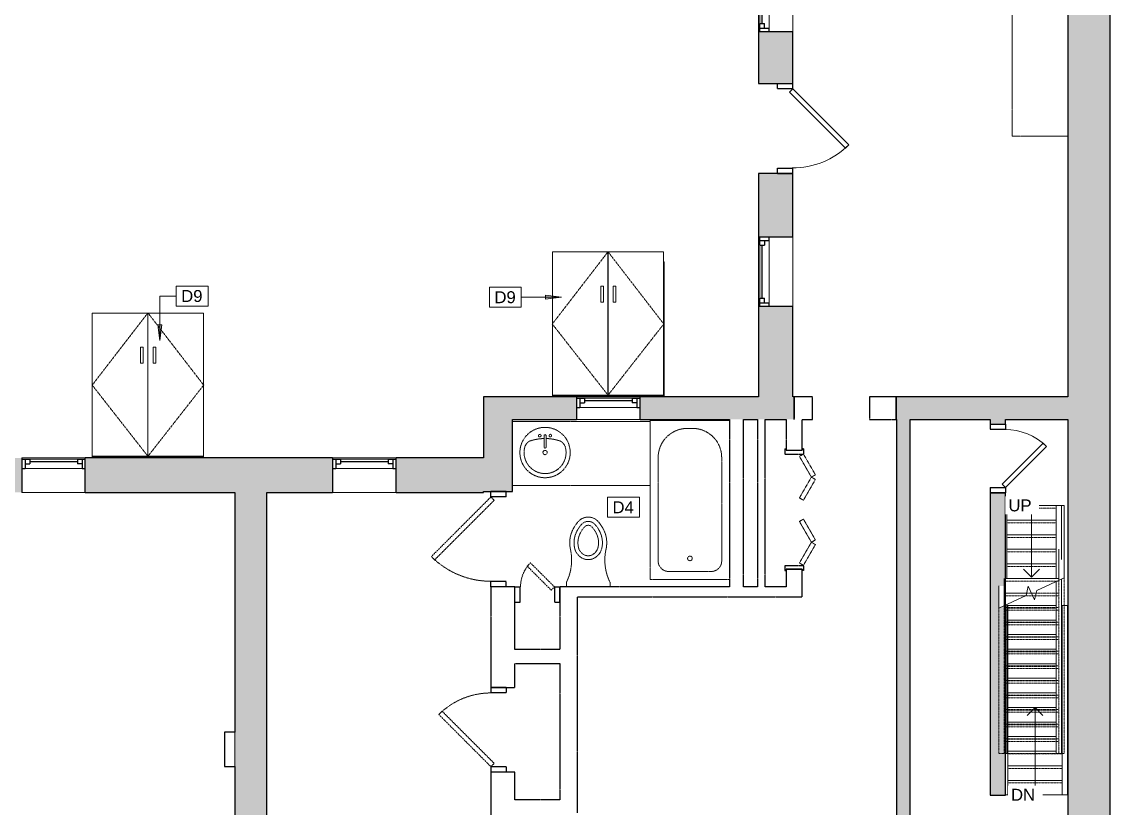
# Model space of a CAD drawing. Header units: inches. Extents: x -529 to 1015, y -2066 to -1239.
# Drawn here: x 603.9 to 1015, y -1817.1 to -1520.4 of the extents above; entities that cross this region are included whole.
import ezdxf

# ---------------------------------------------------------------- set-up
doc = ezdxf.new("R2010")
doc.units = ezdxf.units.IN
doc.header["$MEASUREMENT"] = 0
for name, pattern in [('Dash', [0.25, 0.125, -0.125]), ('Demolished', [0.1875, 0.125, -0.0625]), ('Overhead 1_16_', [0.101562, 0.0625, -0.039062])]:
    doc.linetypes.add(name, pattern=pattern)
for name, color, linetype, lineweight in [('A-ANNO-KEYN', 231, 'Continuous', 9), ('A-DOOR', 31, 'Demolished', 9), ('A-DOOR-FRAM', 31, 'Demolished', 30), ('A-FLOR-HRAL', 11, 'Continuous', 18), ('A-GENM', 13, 'Demolished', 9), ('A-GENM-HDLN', 13, 'Continuous', 18), ('A-GLAZ', 151, 'Continuous', 18), ('A-WALL', 113, 'Continuous', 18), ('A-WALL-PATT', 111, 'Continuous', 18), ('I-WALL', 2, 'Demolished', 9), ('P-SANR-FIXT', 6, 'Demolished', 9), ('Q-CASE', 31, 'Demolished', 9), ('S-COLS', 52, 'Demolished', 9), ('S-STRS', 31, 'Continuous', 18), ('S-STRS-ANNO', 31, 'Continuous', 9), ('S-STRS-IDEN', 31, 'Continuous', 9), ('S-STRS-MBND', 31, 'Continuous', 18)]:
    doc.layers.add(name, color=color, linetype=linetype, lineweight=lineweight)
doc.styles.add('Arial', font='arial.ttf', dxfattribs={"height": 4.5})

# ---------------------------------------------------------------- blocks, each defined once
blk = doc.blocks.new('Bifold_4 panel w Frame - Int-PB-F-WDMF-3_ 6_-5053560-FIRST FLOOR - DEMOLITION')
at = {"layer": 'A-DOOR', "color": 7}
for p, q in [((-21, 3.5), (-13.16, 8.03)), ((-20.13, 1.98), (-12.28, 6.51)), ((-12.28, 6.51), (-13.16, 8.03)), ((-12.28, 6.51), (-11.41, 8.03)), ((-4.44, 1.98), (-12.28, 6.51)), ((-3.56, 3.5), (-11.41, 8.03)), ((3.56, 3.5), (11.41, 8.03)), ((4.44, 1.98), (12.28, 6.51)), ((12.28, 6.51), (11.41, 8.03)), ((12.28, 6.51), (13.16, 8.03)), ((20.12, 1.98), (12.28, 6.51)), ((21, 3.5), (13.16, 8.03)), ((-21, 3.5), (-20.13, 1.98)), ((-3.56, 3.5), (-4.44, 1.98)), ((3.56, 3.5), (4.44, 1.98)), ((21, 3.5), (20.12, 1.98))]:
    blk.add_line(p, q, dxfattribs=at)
at = {"layer": 'A-DOOR-FRAM', "color": 250}
for p, q in [((-23, 3.5), (-21, 3.5)), ((-23, 3.5), (-23, 3)), ((-23, 3), (-22.5, 3)), ((-22.5, -3), (-22.5, 3)), ((-21, -3.5), (-21, 3.5)), ((21, -3.5), (21, 3.5)), ((21, 3.5), (23, 3.5)), ((22.5, 3), (23, 3)), ((22.5, -3), (22.5, 3)), ((23, 3.5), (23, 3)), ((-23, -3), (-22.5, -3)), ((-23, -3.5), (-23, -3)), ((-23, -3.5), (-21, -3.5)), ((21, -3.5), (23, -3.5)), ((22.5, -3), (23, -3)), ((23, -3.5), (23, -3))]:
    blk.add_line(p, q, dxfattribs=at)
blk = doc.blocks.new('Single Flush - D1 2_6_ X 8_ - NOT FR-6103073-FIRST FLOOR - DEMOLITION')
at = {"layer": 'A-DOOR', "color": 8, "linetype": 'Continuous', "lineweight": 30}
for p, q in [((-7.41, -26.34), (13.67, -5.26)), ((14.91, -6.5), (-6.17, -27.58)), ((13.67, -5.26), (14.91, -6.5)), ((-6.17, -27.58), (-7.41, -26.34))]:
    blk.add_line(p, q, dxfattribs=at)
at = {"layer": 'A-DOOR', "linetype": 'Continuous'}
blk.add_arc((14.91, -6.5), 29.81, 179.5, 225, dxfattribs=at)
at = {"layer": 'A-DOOR-FRAM', "color": 8, "linetype": 'Continuous'}
for p, q in [((-17, -0.75), (-17, -6.5)), ((-17, -0.75), (-15, -0.75)), ((-15, -0.75), (-15, -6.5)), ((15, -0.75), (15, -6.5)), ((15, -0.75), (17, -0.75)), ((17, -0.75), (17, -6.5)), ((-17, -6.5), (-15, -6.5)), ((15, -6.5), (17, -6.5))]:
    blk.add_line(p, q, dxfattribs=at)
blk = doc.blocks.new('Single Flush - OTJ_SOLIDFLUSH_ALUM 1_ 10_ door-5204705-FIRST FLOOR - DEMOLITION')
at = {"layer": 'A-DOOR', "color": 8, "linetype": 'Continuous', "lineweight": 30}
for p, q in [((-4.52, 18.3), (-5.75, 17.06)), ((-5.75, 17.06), (9.67, 1.64)), ((10.91, 2.87), (-4.52, 18.3)), ((9.67, 1.64), (10.91, 2.87))]:
    blk.add_line(p, q, dxfattribs=at)
at = {"layer": 'A-DOOR', "linetype": 'Continuous'}
blk.add_arc((10.91, 2.87), 21.81, 135, 180.5, dxfattribs=at)
at = {"layer": 'A-DOOR-FRAM', "color": 8, "linetype": 'Continuous'}
for p, q in [((-13, -2.88), (-13, 2.87)), ((-13, 2.87), (-11, 2.87)), ((-11, -2.88), (-11, 2.87)), ((11, -2.88), (11, 2.87)), ((11, 2.87), (13, 2.87)), ((13, -2.88), (13, 2.87)), ((-13, -2.88), (-11, -2.88)), ((11, -2.88), (13, -2.88))]:
    blk.add_line(p, q, dxfattribs=at)
blk = doc.blocks.new('Single Flush - D1 2_4_ X 7_-5204697-FIRST FLOOR - DEMOLITION')
at = {"layer": 'A-DOOR', "color": 250, "lineweight": 30}
for p, q in [((-7, -22.93), (12.67, -3.26)), ((12.67, -3.26), (13.91, -4.5)), ((13.91, -4.5), (-5.76, -24.17)), ((-5.76, -24.17), (-7, -22.93))]:
    blk.add_line(p, q, dxfattribs=at)
at = {"layer": 'A-DOOR', "color": 7}
blk.add_arc((13.91, -4.5), 27.81, 179.5, 225, dxfattribs=at)
at = {"layer": 'A-DOOR-FRAM', "color": 250}
for p, q in [((-16, 1.25), (-16, -4.5)), ((-16, 1.25), (-14, 1.25)), ((-14, 1.25), (-14, -4.5)), ((14, 1.25), (14, -4.5)), ((14, 1.25), (16, 1.25)), ((16, 1.25), (16, -4.5)), ((-16, -4.5), (-14, -4.5)), ((14, -4.5), (16, -4.5))]:
    blk.add_line(p, q, dxfattribs=at)
blk = doc.blocks.new('Single Flush - OTJ_SOLIDFLUSH_ALUM 2_ 8_ door-5263707-FIRST FLOOR - DEMOLITION')
at = {"layer": 'A-DOOR', "color": 250, "lineweight": 30}
for p, q in [((-6.59, 26.99), (-7.83, 25.76)), ((-7.83, 25.76), (14.67, 3.26)), ((15.91, 4.5), (-6.59, 26.99)), ((14.67, 3.26), (15.91, 4.5))]:
    blk.add_line(p, q, dxfattribs=at)
at = {"layer": 'A-DOOR', "color": 7}
blk.add_arc((15.91, 4.5), 31.81, 135, 180.5, dxfattribs=at)
at = {"layer": 'A-DOOR-FRAM', "color": 250}
for p, q in [((-18, -1.25), (-18, 4.5)), ((-18, 4.5), (-16, 4.5)), ((-16, -1.25), (-16, 4.5)), ((16, -1.25), (16, 4.5)), ((16, 4.5), (18, 4.5)), ((18, -1.25), (18, 4.5)), ((-18, -1.25), (-16, -1.25)), ((16, -1.25), (18, -1.25))]:
    blk.add_line(p, q, dxfattribs=at)
blk = doc.blocks.new('Window-Double-Hung - 24_ x 5 1-5074222-FIRST FLOOR - DEMOLITION')
at = {"layer": 'A-GLAZ', "color": 8, "lineweight": 30}
for p, q in [((-12, 4.25), (-12, -4.25)), ((12, -4.25), (12, 4.25)), ((-12, 3.75), (-9, 3.75)), ((-12, 0.25), (-10.75, 0.25)), ((-10.75, 3.75), (-10.75, 0.25)), ((-10.75, 2), (-9, 2)), ((-9, 3.75), (-9, 2)), ((-9, 2.875), (9, 2.875)), ((9, 3.75), (12, 3.75)), ((9, 3.75), (9, 2)), ((10.75, 2), (9, 2)), ((10.75, 3.75), (10.75, 0.25)), ((10.75, 0.25), (12, 0.25))]:
    blk.add_line(p, q, dxfattribs=at)
at = {"layer": 'A-GLAZ'}
for p, q in [((12, 4.25), (-12, 4.25)), ((-12, -4.25), (12, -4.25))]:
    blk.add_line(p, q, dxfattribs=at)
at = {"layer": 'A-GLAZ', "lineweight": 9}
for p, q in [((-10.75, 0.25), (10.75, 0.25)), ((-9, 3.75), (9, 3.75))]:
    blk.add_line(p, q, dxfattribs=at)
blk = doc.blocks.new('Window-Double-Hung - 24_ x 5 1-5074211-FIRST FLOOR - DEMOLITION')
at = {"layer": 'A-GLAZ', "color": 8, "lineweight": 30}
for p, q in [((-12, 6.5), (-12, -6.5)), ((-12, 6), (-9, 6)), ((-10.75, 6), (-10.75, 2.5)), ((-10.75, 4.25), (-9, 4.25)), ((-9, 6), (-9, 4.25)), ((-9, 5.125), (9, 5.125)), ((9, 6), (12, 6)), ((9, 6), (9, 4.25)), ((10.75, 4.25), (9, 4.25)), ((10.75, 6), (10.75, 2.5)), ((12, -6.5), (12, 6.5)), ((-12, 2.5), (-10.75, 2.5)), ((10.75, 2.5), (12, 2.5))]:
    blk.add_line(p, q, dxfattribs=at)
at = {"layer": 'A-GLAZ'}
for p, q in [((12, 6.5), (-12, 6.5)), ((-12, -6.5), (12, -6.5))]:
    blk.add_line(p, q, dxfattribs=at)
at = {"layer": 'A-GLAZ', "lineweight": 9}
for p, q in [((-9, 6), (9, 6)), ((-10.75, 2.5), (10.75, 2.5))]:
    blk.add_line(p, q, dxfattribs=at)
blk = doc.blocks.new('Window-Double-Hung - 24_ x 5 1-5956687-FIRST FLOOR - DEMOLITION')
at = {"layer": 'A-GLAZ', "color": 8, "lineweight": 30}
for p, q in [((-12, 6.5), (-12, -6.5)), ((-12, 6), (-9, 6)), ((-10.75, 6), (-10.75, 2.5)), ((-10.75, 4.25), (-9, 4.25)), ((-9, 6), (-9, 4.25)), ((-9, 5.125), (9, 5.125)), ((9, 6), (12, 6)), ((9, 6), (9, 4.25)), ((10.75, 4.25), (9, 4.25)), ((10.75, 6), (10.75, 2.5)), ((12, -6.5), (12, 6.5)), ((-12, 2.5), (-10.75, 2.5)), ((10.75, 2.5), (12, 2.5))]:
    blk.add_line(p, q, dxfattribs=at)
at = {"layer": 'A-GLAZ'}
for p, q in [((12, 6.5), (-12, 6.5)), ((-12, -6.5), (12, -6.5))]:
    blk.add_line(p, q, dxfattribs=at)
at = {"layer": 'A-GLAZ', "lineweight": 9}
for p, q in [((-9, 6), (9, 6)), ((-10.75, 2.5), (10.75, 2.5))]:
    blk.add_line(p, q, dxfattribs=at)
blk = doc.blocks.new('Top Rail Type - Top Rail_Internal_-5118473-FIRST FLOOR - DEMOLITION')
at = {"layer": 'A-FLOR-HRAL', "lineweight": 9}
for p, q in [((975.44, -1702.93), (975.88, -1702.93)), ((975.88, -1702.93), (975.88, -1730.43)), ((975.88, -1740.29), (975.88, -1796.43)), ((975.88, -1796.43), (975.44, -1796.43))]:
    blk.add_line(p, q, dxfattribs=at)
blk = doc.blocks.new('Top Rail Type - Top Rail_Internal_-V6-FIRST FLOOR - DEMOLITION')
at = {"layer": 'A-FLOR-HRAL', "lineweight": 9}
for q in [(975.44, -1702.93), (975.88, -1730.43)]:
    blk.add_line((975.88, -1702.93), q, dxfattribs=at)
at = {"layer": 'A-FLOR-HRAL', "linetype": 'Overhead 1_16_', "lineweight": 9}
for p, q in [((975.88, -1740.29), (975.88, -1796.43)), ((975.88, -1796.43), (975.44, -1796.43))]:
    blk.add_line(p, q, dxfattribs=at)
blk = doc.blocks.new('Top Rail Type - Top Rail_Internal_-5118484-FIRST FLOOR - DEMOLITION')
at = {"layer": 'A-FLOR-HRAL', "lineweight": 9}
for p, q in [((994.57, -1702.93), (996.57, -1702.93)), ((994.57, -1730.43), (994.57, -1702.93)), ((996.57, -1702.93), (996.57, -1723.32)), ((994.57, -1796.43), (994.57, -1731.57)), ((996.57, -1730.64), (996.57, -1796.43)), ((996.57, -1796.43), (994.57, -1796.43))]:
    blk.add_line(p, q, dxfattribs=at)
blk = doc.blocks.new('Top Rail Type - Top Rail_Internal_-V7-FIRST FLOOR - DEMOLITION')
at = {"layer": 'A-FLOR-HRAL', "lineweight": 9}
for p, q in [((996.57, -1702.93), (994.57, -1702.93)), ((994.57, -1702.93), (994.57, -1730.43)), ((996.57, -1702.93), (996.57, -1723.32))]:
    blk.add_line(p, q, dxfattribs=at)
at = {"layer": 'A-FLOR-HRAL', "linetype": 'Overhead 1_16_', "lineweight": 9}
for p, q in [((994.57, -1731.57), (994.57, -1796.43)), ((996.57, -1730.64), (996.57, -1796.43)), ((996.57, -1796.43), (994.57, -1796.43))]:
    blk.add_line(p, q, dxfattribs=at)
blk = doc.blocks.new('Window-Double-Hung - 26_ x 52_-5130561-FIRST FLOOR - DEMOLITION')
at = {"layer": 'A-GLAZ', "color": 8, "lineweight": 30}
for p, q in [((-13, 6.5), (-13, -6.5)), ((-13, 6), (-10, 6)), ((-11.75, 6), (-11.75, 2.5)), ((-11.75, 4.25), (-10, 4.25)), ((-10, 6), (-10, 4.25)), ((-10, 5.125), (10, 5.125)), ((10, 6), (13, 6)), ((10, 6), (10, 4.25)), ((11.75, 4.25), (10, 4.25)), ((11.75, 6), (11.75, 2.5)), ((13, -6.5), (13, 6.5)), ((-13, 2.5), (-11.75, 2.5)), ((11.75, 2.5), (13, 2.5))]:
    blk.add_line(p, q, dxfattribs=at)
at = {"layer": 'A-GLAZ'}
for p, q in [((13, 6.5), (-13, 6.5)), ((-13, -6.5), (13, -6.5))]:
    blk.add_line(p, q, dxfattribs=at)
at = {"layer": 'A-GLAZ', "lineweight": 9}
for p, q in [((-10, 6), (10, 6)), ((-11.75, 2.5), (11.75, 2.5))]:
    blk.add_line(p, q, dxfattribs=at)
blk = doc.blocks.new('Tub-Rectangular-3D - Tub-Rectangular-3D-5501854-FIRST FLOOR - DEMOLITION')
at = {"layer": 'P-SANR-FIXT', "color": 7}
for p, q in [((-8.32, 32.62), (-43.72, 32.62)), ((-43.72, 32.62), (-43.72, 2.62)), ((2.28, 29.62), (-36.72, 29.62)), ((16.28, 2.62), (16.28, 32.62)), ((-40.72, 25.62), (-40.72, 9.62)), ((13.28, 16.63), (13.28, 18.62)), ((-36.72, 5.62), (2.28, 5.62))]:
    blk.add_line(p, q, dxfattribs=at)
for centre, radius, start, end in [((-36.72, 25.62), 4, 90, 180), ((2.28, 18.62), 11, 360, 90), ((-35.77, 17.63), 0.875, 90, 270), ((-35.77, 17.63), 0.875, 270, 90), ((2.28, 16.63), 11, 270, 0), ((-36.72, 9.62), 4, 180, 270)]:
    blk.add_arc(centre, radius, start, end, dxfattribs=at)
blk = doc.blocks.new('Vanity Counter Top w Round Sink Hole - 24_ Depth-5502109-FIRST FLOOR - DEMOLITION')
at = {"layer": 'Q-CASE', "color": 7}
for p, q in [((-0.28, -25), (-0.28, 0)), ((-52.26, -0.75), (-0.28, -0.75)), ((-52.26, -25), (-0.28, -25))]:
    blk.add_line(p, q, dxfattribs=at)
blk = doc.blocks.new('Sink Vanity-Round - 19_ x 19_-5200875-FIRST FLOOR - DEMOLITION')
at = {"layer": 'P-SANR-FIXT', "color": 7}
for p, q in [((3.43, 9.73), (3.43, 5.36)), ((4.18, 9.73), (4.18, 5.36))]:
    blk.add_line(p, q, dxfattribs=at)
for centre, radius, start, end in [((3.81, 3.35), 9.5, 90, 270), ((3.81, 3.35), 9.5, 270, 90), ((3.81, -9.17), 17.81, 91.2067, 109.2086), ((1.81, 9.73), 0.5, 360, 180), ((1.81, 9.73), 0.5, 180, 360), ((3.81, 9.73), 0.375, 360, 180), ((3.81, -9.17), 17.81, 70.7914, 88.7933), ((5.81, 9.73), 0.5, 360, 180), ((5.81, 9.73), 0.5, 180, 360), ((3.81, 3.35), 7.93, 165.3071, 14.6929), ((0.05, 4.11), 4.12, 120.7927, 162.1904), ((3.81, 3.35), 0.813, 360, 180), ((3.81, 5.36), 0.375, 180, 360), ((7.56, 4.11), 4.12, 17.8096, 59.2073), ((3.81, 3.35), 0.813, 180, 360)]:
    blk.add_arc(centre, radius, start, end, dxfattribs=at)
blk = doc.blocks.new('P-Toilet-Wall-3D - Wall Mount-5502591-FIRST FLOOR - DEMOLITION')
at = {"layer": 'P-SANR-FIXT', "color": 7}
for p, q in [((809.6, -1733.54), (809.6, -1731.91)), ((816.6, -1733.54), (809.6, -1733.54)), ((816.6, -1733.6), (816.6, -1733.54)), ((826.1, -1733.54), (819.1, -1733.54)), ((819.1, -1733.54), (819.1, -1733.6)), ((826.1, -1731.91), (826.1, -1733.54))]:
    blk.add_line(p, q, dxfattribs=at)
for centre, radius, start, end in [((824.66, -1718.28), 14.09, 138.704, 155.296), ((817.85, -1712.3), 5.03, 41.296, 138.704), ((817.85, -1712.3), 3.4, 41.296, 138.704), ((811.04, -1718.28), 14.09, 24.704, 41.296), ((821.79, -1716.95), 10.93, 155.296, 192.704), ((821.79, -1716.95), 9.3, 155.296, 192.704), ((824.66, -1718.28), 12.47, 138.704, 155.296), ((821.79, -1716.95), 7.83, 155.296, 192.704), ((824.66, -1718.28), 11, 138.704, 155.296), ((817.85, -1712.3), 1.93, 41.296, 138.704), ((811.04, -1718.28), 11, 24.704, 41.296), ((811.04, -1718.28), 12.47, 24.704, 41.296), ((813.92, -1716.95), 7.83, 347.296, 24.704), ((813.92, -1716.95), 9.3, 347.296, 24.704), ((813.92, -1716.95), 10.93, 347.296, 24.704), ((792.75, -1723.5), 18.83, 333.4615, 12.704), ((818.28, -1717.74), 5.71, 192.704, 239.296), ((818.28, -1717.74), 4.24, 192.704, 239.296), ((817.85, -1718.47), 3.4, 239.296, 300.704), ((817.42, -1717.74), 4.24, 300.704, 347.296), ((817.42, -1717.74), 5.71, 300.704, 347.296), ((842.95, -1723.5), 18.83, 167.296, 206.5385), ((817.85, -1718.47), 4.87, 239.296, 300.704)]:
    blk.add_arc(centre, radius, start, end, dxfattribs=at)
blk = doc.blocks.new('existing ct 2 - existing ct 2-5509020-FIRST FLOOR - DEMOLITION')
at = {"layer": 'A-GENM', "color": 7}
for p, q in [((895.14, -1458.56), (977.98, -1458.56)), ((977.98, -1458.56), (977.98, -1563.56)), ((977.98, -1563.56), (998.98, -1563.56))]:
    blk.add_line(p, q, dxfattribs=at)
blk = doc.blocks.new('storm doors - storm doors-5510351-FIRST FLOOR - DEMOLITION')
at = {"layer": 'A-GENM', "linetype": 'Continuous'}
for p, q in [((21, 27.19), (-21, 27.19)), ((-21, 27.19), (0, 27.19)), ((-21, 27.19), (-21, 26.8)), ((0, 26.8), (-21, 26.8)), ((-21, 26.8), (-21, -27.19)), ((0, 26.8), (0, 27.19)), ((0, -27.19), (0, 26.8)), ((0.05, 27.19), (21, 27.19)), ((0.05, 27.19), (0.05, 26.8)), ((21, 26.8), (0.05, 26.8)), ((0.05, 26.8), (0.05, -27.19)), ((21, 27.19), (21, 26.8)), ((21, -27.19), (21, 26.8)), ((-3, -8.42), (-3, -8.28)), ((-2, -8.28), (-3, -8.28)), ((-3, -9.3), (-3, -8.42)), ((-3, -13.72), (-3, -9.3)), ((-2, -8.28), (-2, -8.42)), ((-2, -8.42), (-2, -9.3)), ((-2, -9.3), (-2, -13.72)), ((1.75, -8.42), (1.75, -8.28)), ((2.75, -8.28), (1.75, -8.28)), ((1.75, -9.3), (1.75, -8.42)), ((1.75, -13.72), (1.75, -9.3)), ((2.75, -8.28), (2.75, -8.42)), ((2.75, -8.42), (2.75, -9.3)), ((2.75, -9.3), (2.75, -13.72)), ((-3, -14.33), (-3, -13.72)), ((-3, -14.33), (-2, -14.33)), ((-2, -13.72), (-2, -14.33)), ((1.75, -14.33), (1.75, -13.72)), ((1.75, -14.33), (2.75, -14.33)), ((2.75, -13.72), (2.75, -14.33)), ((-21, -27.19), (0, -27.19)), ((0, -26.8), (0.05, -26.8)), ((0.05, -27.19), (21, -27.19))]:
    blk.add_line(p, q, dxfattribs=at)
at = {"layer": 'A-GENM-HDLN', "linetype": 'Dash', "lineweight": 9}
for p, q in [((-21.05, 0), (0, 26.86)), ((21.05, 0), (0, 26.86)), ((-21.05, 0), (0, -27.25)), ((21.05, 0), (0, -27.25))]:
    blk.add_line(p, q, dxfattribs=at)
blk = doc.blocks.new('Single Flush - OTJ_SOLIDFLUSH_ALUM interior height 1_ 1_ W-5624865-FIRST FLOOR - DEMOLITION')
at = {"layer": 'A-DOOR', "color": 250, "lineweight": 30}
for p, q in [((-2.65, 10.81), (-3.89, 9.57)), ((-3.89, 9.57), (5.17, 0.51)), ((6.41, 1.75), (-2.65, 10.81)), ((5.17, 0.51), (6.41, 1.75))]:
    blk.add_line(p, q, dxfattribs=at)
at = {"layer": 'A-DOOR', "color": 7}
blk.add_arc((6.41, 1.75), 12.81, 135, 180.5, dxfattribs=at)
at = {"layer": 'A-DOOR-FRAM', "color": 250}
for p, q in [((-8.5, -4), (-8.5, 1.75)), ((-8.5, 1.75), (-6.5, 1.75)), ((-6.5, -4), (-6.5, 1.75)), ((6.5, -4), (6.5, 1.75)), ((6.5, 1.75), (8.5, 1.75)), ((8.5, -4), (8.5, 1.75)), ((-8.5, -4), (-6.5, -4)), ((6.5, -4), (8.5, -4))]:
    blk.add_line(p, q, dxfattribs=at)
blk = doc.blocks.new('Keynote Tag - Keynote Number - Boxed-135510-FIRST FLOOR - DEMOLITION')
at = {"layer": 'A-ANNO-KEYN'}
for p, q in [((-0.125, -0.0792), (-0.125, 0.0781)), ((-0.125, 0.0781), (0.125, 0.0781)), ((0.125, 0.0781), (0.125, -0.0792)), ((-0.125, -0.0792), (0.125, -0.0792))]:
    blk.add_line(p, q, dxfattribs=at)

msp = doc.modelspace()

# ---------------------------------------------------------------- hatches: boundary and pattern name
at = {"layer": 'A-ANNO-KEYN'}
for points in [[(807.74, -1624.31), (801.74, -1623.52), (801.74, -1625.1)], [(656.05, -1640.68), (656.84, -1634.68), (655.26, -1634.68)]]:
    msp.add_hatch(color=256, dxfattribs=at).paths.add_polyline_path(points, flags=0)
at = {"layer": 'A-WALL-PATT', "lineweight": 9}
h = msp.add_hatch(color=7, dxfattribs=at)
h.paths.add_polyline_path([(882.14, -1661.91), (895.14, -1661.91), (895.14, -1627.71), (882.14, -1627.71), (882.14, -1656.88)], flags=0)
h.paths.add_polyline_path([(895.14, -1601.71), (895.14, -1577.61), (882.14, -1577.61), (882.14, -1601.71)], flags=0)
h.paths.add_polyline_path([(895.14, -1543.61), (895.14, -1523.98), (882.14, -1523.98), (882.14, -1543.61)], flags=0)
h.paths.add_polyline_path([(882.14, -1497.98), (895.14, -1497.98), (895.14, -1472.03), (882.14, -1472.03)], flags=0)
h.paths.add_polyline_path([(895.14, -1446.03), (895.14, -1424.56), (882.14, -1424.56), (882.14, -1446.03)], flags=0)
for points in [[(998.98, -1929.91), (1014.98, -1929.91), (1014.98, -1437.56), (998.98, -1437.56), (998.98, -1914.91)], [(789.27, -1697.6), (789.27, -1661.91), (778.27, -1661.91), (778.27, -1697.6)], [(895.62, -1670.41), (895.62, -1661.91), (895.14, -1661.91), (895.14, -1670.41)], [(998.98, -1670.41), (998.98, -1661.91), (934.09, -1661.91), (934.09, -1670.41), (986.03, -1670.41)], [(696.44, -1914.91), (696.44, -1697.97), (684.44, -1697.97), (684.44, -1914.91)]]:
    msp.add_hatch(color=7, dxfattribs=at).paths.add_polyline_path(points, flags=0)
h = msp.add_hatch(color=7, dxfattribs=at)
h.paths.add_polyline_path([(895.14, -1670.41), (895.14, -1661.91), (837.45, -1661.91), (837.45, -1670.41), (892.62, -1670.41)], flags=0)
h.paths.add_polyline_path([(813.45, -1670.41), (813.45, -1661.91), (789.27, -1661.91), (789.27, -1670.41), (800.25, -1670.41)], flags=0)
h = msp.add_hatch(color=7, dxfattribs=at)
h.paths.add_polyline_path([(939.47, -1914.91), (939.47, -1909.66), (934.22, -1909.66), (934.22, -1914.91)], flags=0)
h.paths.add_polyline_path([(934.22, -1875.66), (939.47, -1875.66), (939.47, -1670.41), (934.22, -1670.41), (934.22, -1865.31)], flags=0)
h = msp.add_hatch(color=7, dxfattribs=at)
h.paths.add_polyline_path([(975.44, -1812.18), (975.44, -1698.16), (969.69, -1698.16), (969.69, -1812.18)], flags=0)
h.paths.add_polyline_path([(972.88, -1741.69), (972.88, -1733.27), (974.88, -1733.27), (974.88, -1740.75)], flags=0)
h.paths.add_polyline_path([(969.69, -1672.16), (975.44, -1672.16), (975.44, -1670.41), (969.69, -1670.41)], flags=0)
h = msp.add_hatch(color=7, dxfattribs=at)
h.paths.add_polyline_path([(696.44, -1697.97), (721.31, -1697.97), (721.31, -1684.97), (627.94, -1684.97), (627.94, -1697.97), (684.44, -1697.97)], flags=0)
h.paths.add_polyline_path([(778.27, -1697.97), (778.27, -1684.97), (745.31, -1684.97), (745.31, -1697.97), (773.71, -1697.97)], flags=0)
h.paths.add_polyline_path([(603.94, -1697.97), (603.94, -1684.97), (531.38, -1684.97), (531.38, -1697.97)], flags=0)

# ---------------------------------------------------------------- linework, layer by layer
at = {"layer": 'A-ANNO-KEYN'}
for p, q in [((807.74, -1624.31), (801.74, -1623.52)), ((801.74, -1623.52), (801.74, -1625.1)), ((656.05, -1623.85), (662.28, -1623.85)), ((656.05, -1640.68), (656.05, -1623.85)), ((796.06, -1624.31), (792.58, -1624.31)), ((807.74, -1624.31), (796.06, -1624.31)), ((801.74, -1625.1), (807.74, -1624.31)), ((656.84, -1634.68), (655.26, -1634.68)), ((655.26, -1634.68), (656.05, -1640.68)), ((656.05, -1640.68), (656.84, -1634.68))]:
    msp.add_line(p, q, dxfattribs=at)
at = {"layer": 'A-WALL', "color": 8, "lineweight": 30}
for p, q in [((1014.98, -1929.91), (1014.98, -1424.56)), ((998.98, -1437.56), (998.98, -1661.91)), ((882.14, -1523.98), (882.14, -1543.61)), ((895.14, -1543.61), (895.14, -1523.98)), ((882.14, -1543.61), (895.14, -1543.61)), ((895.14, -1577.61), (882.14, -1577.61)), ((882.14, -1577.61), (882.14, -1601.71)), ((895.14, -1601.71), (895.14, -1577.61)), ((882.14, -1627.71), (882.14, -1661.91)), ((895.14, -1661.91), (895.14, -1627.71)), ((778.27, -1661.91), (778.27, -1684.97)), ((813.45, -1661.91), (778.27, -1661.91)), ((882.14, -1661.91), (837.45, -1661.91)), ((789.27, -1697.6), (789.27, -1670.41)), ((789.27, -1670.41), (813.45, -1670.41)), ((837.45, -1670.41), (871.25, -1670.41)), ((876.5, -1670.41), (881.82, -1670.41)), ((884.7, -1670.41), (892.62, -1670.41)), ((998.98, -1670.41), (998.98, -1854.85)), ((721.31, -1684.97), (627.94, -1684.97)), ((778.27, -1684.97), (745.31, -1684.97)), ((778.27, -1697.97), (778.27, -1697.6)), ((778.27, -1697.6), (789.27, -1697.6)), ((627.94, -1697.97), (684.44, -1697.97)), ((696.44, -1697.97), (721.31, -1697.97)), ((745.31, -1697.97), (778.27, -1697.97))]:
    msp.add_line(p, q, dxfattribs=at)
at = {"layer": 'I-WALL', "color": 250, "lineweight": 30}
for p, q in [((902.54, -1661.91), (895.14, -1661.91)), ((895.62, -1661.91), (895.62, -1670.41)), ((902.54, -1670.41), (902.54, -1661.91)), ((924.09, -1661.91), (924.09, -1670.41)), ((934.09, -1670.41), (934.09, -1661.91)), ((871.25, -1670.41), (871.25, -1733.6)), ((876.5, -1733.6), (876.5, -1670.41)), ((881.82, -1670.41), (881.82, -1733.6)), ((884.7, -1733.6), (884.7, -1670.41)), ((892.62, -1670.41), (892.62, -1681.98)), ((898.62, -1670.41), (902.54, -1670.41)), ((898.62, -1681.98), (898.62, -1670.41)), ((924.09, -1670.41), (934.22, -1670.41)), ((892.62, -1681.98), (898.62, -1681.98)), ((892.62, -1726.98), (892.62, -1733.6)), ((898.62, -1726.98), (892.62, -1726.98)), ((898.62, -1737.35), (898.62, -1726.98)), ((790.1, -1733.6), (781.1, -1733.6)), ((781.1, -1733.6), (781.1, -1771.53)), ((807.19, -1733.6), (807.19, -1757.28)), ((871.25, -1733.6), (807.19, -1733.6)), ((881.82, -1733.6), (876.5, -1733.6)), ((892.62, -1733.6), (884.7, -1733.6)), ((790.1, -1757.28), (790.1, -1737.1)), ((813.81, -1818.84), (813.81, -1737.35)), ((813.81, -1737.35), (898.62, -1737.35)), ((807.19, -1757.28), (790.1, -1757.28)), ((790.1, -1771.53), (790.1, -1762.53)), ((790.1, -1762.53), (807.19, -1762.53)), ((807.19, -1762.53), (807.19, -1813.96)), ((781.1, -1771.53), (790.1, -1771.53)), ((790.1, -1803.53), (781.1, -1803.53)), ((781.1, -1803.53), (781.1, -1871.66)), ((790.1, -1813.96), (790.1, -1803.53)), ((807.19, -1813.96), (790.1, -1813.96))]:
    msp.add_line(p, q, dxfattribs=at)
at = {"layer": 'I-WALL', "color": 8, "linetype": 'Continuous', "lineweight": 30}
for p, q in [((895.62, -1670.41), (895.62, -1661.91)), ((998.98, -1661.91), (924.09, -1661.91)), ((934.09, -1661.91), (934.09, -1670.41)), ((934.22, -1670.41), (934.22, -1875.66)), ((939.47, -1670.41), (969.69, -1670.41)), ((939.47, -1854.85), (939.47, -1670.41)), ((969.69, -1670.41), (969.69, -1672.16)), ((969.69, -1672.16), (975.44, -1672.16)), ((975.44, -1670.41), (998.98, -1670.41)), ((975.44, -1672.16), (975.44, -1670.41)), ((684.44, -1697.97), (684.44, -1788.43)), ((696.44, -1914.91), (696.44, -1697.97)), ((975.44, -1698.16), (969.69, -1698.16)), ((969.69, -1698.16), (969.69, -1812.18)), ((975.44, -1812.18), (975.44, -1698.16)), ((684.44, -1801.43), (684.44, -1914.91)), ((969.69, -1812.18), (975.44, -1812.18))]:
    msp.add_line(p, q, dxfattribs=at)
at = {"layer": 'I-WALL', "linetype": 'Continuous'}
msp.add_line((684.44, -1788.43), (684.44, -1801.43), dxfattribs=at)
at = {"layer": 'S-COLS', "color": 250, "lineweight": 30}
for p, q in [((684.44, -1788.43), (680.44, -1788.43)), ((680.44, -1788.43), (680.44, -1801.43)), ((680.44, -1801.43), (684.44, -1801.43))]:
    msp.add_line(p, q, dxfattribs=at)
at = {"layer": 'S-COLS', "color": 7}
msp.add_line((684.44, -1801.43), (684.44, -1788.43), dxfattribs=at)
at = {"layer": 'S-STRS', "lineweight": 9}
for p, q in [((846.49, -1610.91), (846.33, -1610.91)), ((846.49, -1661.91), (846.49, -1610.91)), ((804.49, -1661.91), (804.49, -1661.59)), ((806.49, -1661.91), (806.49, -1661.59)), ((844.49, -1661.91), (844.49, -1661.59)), ((994.57, -1702.93), (975.88, -1702.93)), ((997.57, -1702.93), (996.57, -1702.93)), ((997.57, -1702.93), (997.57, -1730.17)), ((994.57, -1708.43), (975.88, -1708.43)), ((994.57, -1713.93), (975.88, -1713.93)), ((994.57, -1719.43), (975.88, -1719.43)), ((995.57, -1719.43), (995.57, -1724.93)), ((994.57, -1724.93), (975.88, -1724.93)), ((995.57, -1724.93), (995.57, -1730.43)), ((974.88, -1730.43), (974.88, -1735.93)), ((995.57, -1730.43), (975.44, -1730.43)), ((995.57, -1730.43), (995.57, -1731.11)), ((972.88, -1733.27), (972.88, -1741.69)), ((974.88, -1735.93), (974.88, -1740.75)), ((983.42, -1735.93), (975.44, -1735.93)), ((987.04, -1735.93), (985.23, -1735.93)), ((976.32, -1740.61), (975.88, -1740.61)), ((976.32, -1740.61), (976.32, -1746.11)), ((994.57, -1740.61), (976.32, -1740.61)), ((996.81, -1740.61), (996.57, -1740.61)), ((998.81, -1740.61), (996.81, -1740.61)), ((996.81, -1740.61), (996.81, -1746.11)), ((998.81, -1740.61), (998.81, -1812.11)), ((976.32, -1746.11), (976.32, -1751.61)), ((994.57, -1746.11), (976.32, -1746.11)), ((996.81, -1746.11), (996.57, -1746.11)), ((996.81, -1746.11), (996.81, -1751.61)), ((976.32, -1751.61), (976.32, -1757.11)), ((994.57, -1751.61), (976.32, -1751.61)), ((996.81, -1751.61), (996.57, -1751.61)), ((996.81, -1751.61), (996.81, -1757.11)), ((976.32, -1757.11), (976.32, -1762.61)), ((994.57, -1757.11), (976.32, -1757.11)), ((996.81, -1757.11), (996.57, -1757.11)), ((996.81, -1757.11), (996.81, -1762.61)), ((976.32, -1762.61), (976.32, -1768.11)), ((994.57, -1762.61), (976.32, -1762.61)), ((996.81, -1762.61), (996.57, -1762.61)), ((996.81, -1762.61), (996.81, -1768.11)), ((976.32, -1768.11), (976.32, -1773.61)), ((994.57, -1768.11), (976.32, -1768.11)), ((996.81, -1768.11), (996.57, -1768.11)), ((996.81, -1768.11), (996.81, -1773.61)), ((976.32, -1773.61), (976.32, -1779.11)), ((994.57, -1773.61), (976.32, -1773.61)), ((996.81, -1773.61), (996.57, -1773.61)), ((996.81, -1773.61), (996.81, -1779.11)), ((976.32, -1779.11), (976.32, -1784.61)), ((994.57, -1779.11), (976.32, -1779.11)), ((996.81, -1779.11), (996.57, -1779.11)), ((996.81, -1779.11), (996.81, -1784.61)), ((976.32, -1784.61), (976.32, -1790.11)), ((994.57, -1784.61), (976.32, -1784.61)), ((996.81, -1784.61), (996.57, -1784.61)), ((996.81, -1784.61), (996.81, -1790.11)), ((976.32, -1790.11), (976.32, -1795.61)), ((994.57, -1790.11), (976.32, -1790.11)), ((996.81, -1790.11), (996.57, -1790.11)), ((996.81, -1790.11), (996.81, -1795.61)), ((976.32, -1795.61), (976.32, -1801.11)), ((994.57, -1795.61), (976.32, -1795.61)), ((996.81, -1795.61), (996.57, -1795.61)), ((996.81, -1795.61), (996.81, -1801.11)), ((976.32, -1801.11), (976.32, -1806.61)), ((996.81, -1801.11), (976.32, -1801.11)), ((996.81, -1801.11), (996.81, -1806.61)), ((976.32, -1806.61), (976.32, -1812.11)), ((996.81, -1806.61), (976.32, -1806.61)), ((996.81, -1806.61), (996.81, -1812.11)), ((975.44, -1812.11), (976.32, -1812.11)), ((996.81, -1812.11), (976.32, -1812.11)), ((996.81, -1812.11), (998.81, -1812.11))]:
    msp.add_line(p, q, dxfattribs=at)
at = {"layer": 'S-STRS', "linetype": 'Overhead 1_16_', "lineweight": 9}
for p, q in [((994.57, -1703.93), (975.88, -1703.93)), ((994.57, -1709.43), (975.88, -1709.43)), ((994.57, -1714.93), (975.88, -1714.93)), ((994.57, -1720.43), (975.88, -1720.43)), ((994.57, -1725.93), (975.88, -1725.93)), ((994.88, -1731.43), (975.44, -1731.43)), ((983.08, -1736.93), (975.44, -1736.93)), ((986.79, -1736.93), (985.69, -1736.93)), ((994.57, -1741.61), (976.32, -1741.61)), ((996.81, -1741.61), (996.57, -1741.61)), ((994.57, -1747.11), (976.32, -1747.11)), ((996.81, -1747.11), (996.57, -1747.11)), ((994.57, -1752.61), (976.32, -1752.61)), ((996.81, -1752.61), (996.57, -1752.61)), ((994.57, -1758.11), (976.32, -1758.11)), ((996.81, -1758.11), (996.57, -1758.11)), ((994.57, -1763.61), (976.32, -1763.61)), ((996.81, -1763.61), (996.57, -1763.61)), ((994.57, -1769.11), (976.32, -1769.11)), ((996.81, -1769.11), (996.57, -1769.11)), ((994.57, -1774.61), (976.32, -1774.61)), ((996.81, -1774.61), (996.57, -1774.61)), ((994.57, -1780.11), (976.32, -1780.11)), ((996.81, -1780.11), (996.57, -1780.11)), ((994.57, -1785.61), (976.32, -1785.61)), ((996.81, -1785.61), (996.57, -1785.61)), ((994.57, -1791.11), (976.32, -1791.11)), ((996.81, -1791.11), (996.57, -1791.11)), ((996.81, -1796.61), (976.32, -1796.61)), ((996.81, -1802.11), (976.32, -1802.11)), ((996.81, -1807.61), (976.32, -1807.61))]:
    msp.add_line(p, q, dxfattribs=at)
at = {"layer": 'S-STRS-ANNO'}
for p, q in [((985.23, -1702.93), (985.23, -1708.43)), ((985.23, -1708.43), (985.23, -1713.93)), ((985.23, -1713.93), (985.23, -1719.43)), ((985.23, -1719.43), (985.23, -1724.93)), ((985.23, -1724.93), (985.23, -1729.93)), ((985.23, -1729.93), (982.23, -1726.93)), ((985.23, -1729.93), (988.23, -1726.93)), ((986.57, -1779.11), (983.57, -1782.11)), ((986.57, -1779.11), (986.57, -1784.61)), ((986.57, -1779.11), (989.57, -1782.11)), ((986.57, -1784.61), (986.57, -1790.11)), ((986.57, -1790.11), (986.57, -1795.61)), ((986.57, -1795.61), (986.57, -1801.11)), ((986.57, -1801.11), (986.57, -1806.61)), ((986.57, -1806.61), (986.57, -1812.11))]:
    msp.add_line(p, q, dxfattribs=at)
at = {"layer": 'S-STRS-MBND', "lineweight": 9}
for p, q in [((987.27, -1734.98), (997.57, -1730.17)), ((983.19, -1736.88), (984.04, -1733.38)), ((984.04, -1733.38), (986.42, -1738.48)), ((972.88, -1741.69), (983.19, -1736.88)), ((986.42, -1738.48), (987.27, -1734.98))]:
    msp.add_line(p, q, dxfattribs=at)
at = {"layer": 'S-STRS-MBND', "linetype": 'Overhead 1_16_', "lineweight": 9}
for p, q in [((997.57, -1730.17), (997.57, -1796.43)), ((995.57, -1731.43), (994.88, -1731.43)), ((995.57, -1731.11), (995.57, -1796.43)), ((985.69, -1736.93), (983.08, -1736.93)), ((985.23, -1735.93), (983.42, -1735.93)), ((995.57, -1736.93), (986.79, -1736.93)), ((995.57, -1735.93), (987.04, -1735.93)), ((972.88, -1741.69), (972.88, -1796.43)), ((974.88, -1740.75), (974.88, -1796.43)), ((995.57, -1741.43), (974.88, -1741.43)), ((995.57, -1742.43), (974.88, -1742.43)), ((995.57, -1746.93), (974.88, -1746.93)), ((995.57, -1747.93), (974.88, -1747.93)), ((995.57, -1752.43), (974.88, -1752.43)), ((995.57, -1753.43), (974.88, -1753.43)), ((995.57, -1757.93), (974.88, -1757.93)), ((995.57, -1758.93), (974.88, -1758.93)), ((995.57, -1763.43), (974.88, -1763.43)), ((995.57, -1764.43), (974.88, -1764.43)), ((995.57, -1768.93), (974.88, -1768.93)), ((995.57, -1769.93), (974.88, -1769.93)), ((995.57, -1774.43), (974.88, -1774.43)), ((995.57, -1775.43), (974.88, -1775.43)), ((995.57, -1779.93), (974.88, -1779.93)), ((995.57, -1780.93), (974.88, -1780.93)), ((995.57, -1785.43), (974.88, -1785.43)), ((995.57, -1786.43), (974.88, -1786.43)), ((995.57, -1790.93), (974.88, -1790.93)), ((995.57, -1791.93), (974.88, -1791.93)), ((972.88, -1796.43), (974.88, -1796.43)), ((995.57, -1796.43), (974.88, -1796.43)), ((995.57, -1796.43), (997.57, -1796.43))]:
    msp.add_line(p, q, dxfattribs=at)

# ---------------------------------------------------------------- block references
at = {"layer": 'A-ANNO-KEYN', "xscale": 47.99999999999997, "yscale": 47.99999999999997, "zscale": 47.99999999999997}
for p in [(668.28, -1623.83), (786.58, -1624.29), (831.17, -1703.55)]:
    msp.add_blockref('Keynote Tag - Keynote Number - Boxed-135510-FIRST FLOOR - DEMOLITION', p, dxfattribs=at)
at = {"layer": 'A-DOOR', "linetype": 'Continuous', "lineweight": 18}
for name, p, rotation in [('Single Flush - D1 2_6_ X 8_ - NOT FR-6103073-FIRST FLOOR - DEMOLITION', (888.64, -1560.61), 89.99999999999993), ('Single Flush - OTJ_SOLIDFLUSH_ALUM 1_ 10_ door-5204705-FIRST FLOOR - DEMOLITION', (972.57, -1685.16), 269.9999999999999)]:
    msp.add_blockref(name, p, dxfattribs=dict(at, rotation=rotation))
at = {"layer": 'A-DOOR', "color": 7}
for name, p, rotation in [('Bifold_4 panel w Frame - Int-PB-F-WDMF-3_ 6_-5053560-FIRST FLOOR - DEMOLITION', (895.62, -1704.48), 269.9999999999998), ('Single Flush - OTJ_SOLIDFLUSH_ALUM 2_ 8_ door-5263707-FIRST FLOOR - DEMOLITION', (785.6, -1715.6), 89.99999999999991), ('Single Flush - D1 2_4_ X 7_-5204697-FIRST FLOOR - DEMOLITION', (785.6, -1787.53), 269.9999999999999)]:
    msp.add_blockref(name, p, dxfattribs=dict(at, rotation=rotation))
msp.add_blockref('Single Flush - OTJ_SOLIDFLUSH_ALUM interior height 1_ 1_ W-5624865-FIRST FLOOR - DEMOLITION', (798.69, -1735.35), dxfattribs=at)
at = {"layer": 'A-FLOR-HRAL', "lineweight": 9}
for name in ['Top Rail Type - Top Rail_Internal_-5118473-FIRST FLOOR - DEMOLITION', 'Top Rail Type - Top Rail_Internal_-V6-FIRST FLOOR - DEMOLITION', 'Top Rail Type - Top Rail_Internal_-5118484-FIRST FLOOR - DEMOLITION', 'Top Rail Type - Top Rail_Internal_-V7-FIRST FLOOR - DEMOLITION']:
    msp.add_blockref(name, (0, 0), dxfattribs=at)
at = {"layer": 'A-GENM', "color": 7}
msp.add_blockref('existing ct 2 - existing ct 2-5509020-FIRST FLOOR - DEMOLITION', (0, 0), dxfattribs=at)
at = {"layer": 'A-GENM', "linetype": 'Continuous', "rotation": 180}
for p in [(825.33, -1634.41), (651.58, -1657.47)]:
    msp.add_blockref('storm doors - storm doors-5510351-FIRST FLOOR - DEMOLITION', p, dxfattribs=at)
at = {"layer": 'A-GLAZ', "rotation": 89.99999999999993}
for p in [(888.64, -1510.98), (888.64, -1614.71)]:
    msp.add_blockref('Window-Double-Hung - 26_ x 52_-5130561-FIRST FLOOR - DEMOLITION', p, dxfattribs=at)
at = {"layer": 'A-GLAZ'}
for name, p in [('Window-Double-Hung - 24_ x 5 1-5074222-FIRST FLOOR - DEMOLITION', (825.45, -1666.16)), ('Window-Double-Hung - 24_ x 5 1-5956687-FIRST FLOOR - DEMOLITION', (615.94, -1691.47)), ('Window-Double-Hung - 24_ x 5 1-5074211-FIRST FLOOR - DEMOLITION', (733.31, -1691.47))]:
    msp.add_blockref(name, p, dxfattribs=at)
at = {"layer": 'P-SANR-FIXT', "color": 7, "rotation": 89.99999999999984}
msp.add_blockref('Tub-Rectangular-3D - Tub-Rectangular-3D-5501854-FIRST FLOOR - DEMOLITION', (873.88, -1687.09), dxfattribs=at)
at = {"layer": 'P-SANR-FIXT', "color": 7}
for name, p in [('Sink Vanity-Round - 19_ x 19_-5200875-FIRST FLOOR - DEMOLITION', (797.74, -1686.27)), ('P-Toilet-Wall-3D - Wall Mount-5502591-FIRST FLOOR - DEMOLITION', (0, 0))]:
    msp.add_blockref(name, p, dxfattribs=at)
at = {"layer": 'Q-CASE', "color": 7}
msp.add_blockref('Vanity Counter Top w Round Sink Hole - 24_ Depth-5502109-FIRST FLOOR - DEMOLITION', (841.53, -1670.41), dxfattribs=at)

# ---------------------------------------------------------------- texts
at = {"layer": 'A-ANNO-KEYN', "char_height": 4.5, "width": 9.8475, "attachment_point": 1, "style": 'Arial'}
for s, insert in [('D9', (664.14, -1621.6)), ('D9', (782.44, -1622.06)), ('D4', (827.03, -1701.32))]:
    msp.add_mtext(s, dxfattribs=dict(at, insert=insert))

# ---------------------------------------------------------------- next in the draw order: texts
at = {"layer": 'S-STRS-IDEN', "char_height": 4.5, "attachment_point": 1, "line_spacing_factor": 0.941778, "style": 'Arial', "bg_fill": 3, "box_fill_scale": 1.25, "bg_fill_color": 256, "bg_fill_true_color": 13158600, "bg_fill_transparency": 0}
for s, insert, width in [('UP', (976.54, -1700.62), 10.4255), ('DN', (977.52, -1809.8), 10.8493)]:
    msp.add_mtext(s, dxfattribs=dict(at, insert=insert, width=width))

doc.saveas('drawing.dxf')
